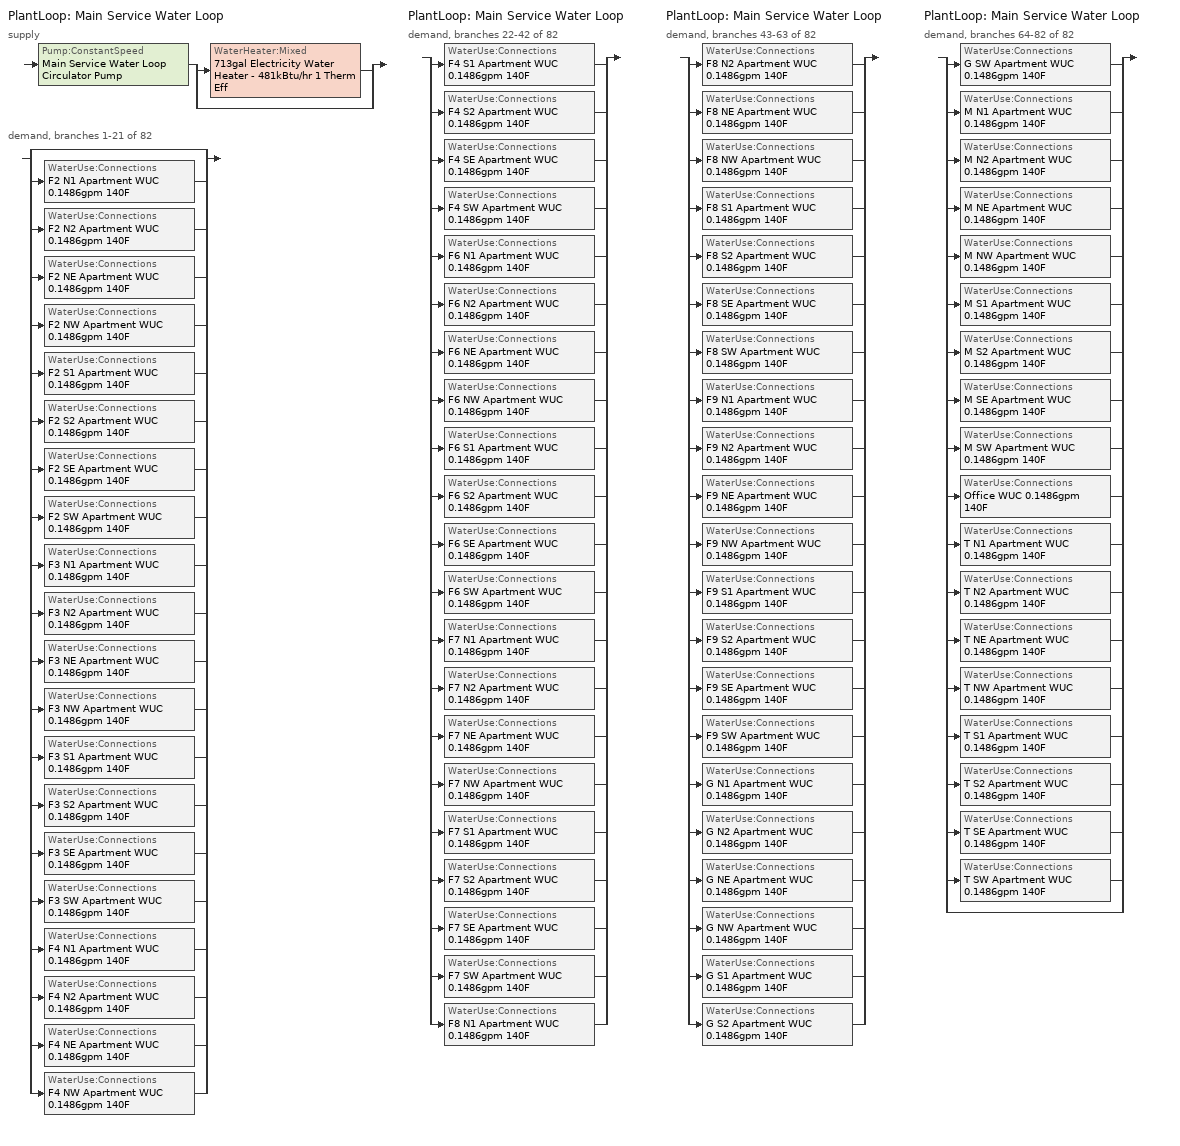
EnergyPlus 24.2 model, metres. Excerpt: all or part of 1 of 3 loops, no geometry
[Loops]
PlantLoop 'Main Service Water Loop'
 supply: Pump:ConstantSpeed 'Main Service Water Loop Circulator Pump' > split
  | WaterHeater:Mixed '713gal Electricity Water Heater - 481kBtu/hr 1 Therm Eff'
  | bypass
 demand, branches 1-21 of 82: split
  | bypass
  | WaterUse:Connections 'F2 N1 Apartment WUC 0.1486gpm 140F'
  | WaterUse:Connections 'F2 N2 Apartment WUC 0.1486gpm 140F'
  | WaterUse:Connections 'F2 NE Apartment WUC 0.1486gpm 140F'
  | WaterUse:Connections 'F2 NW Apartment WUC 0.1486gpm 140F'
  | WaterUse:Connections 'F2 S1 Apartment WUC 0.1486gpm 140F'
  | WaterUse:Connections 'F2 S2 Apartment WUC 0.1486gpm 140F'
  | WaterUse:Connections 'F2 SE Apartment WUC 0.1486gpm 140F'
  | WaterUse:Connections 'F2 SW Apartment WUC 0.1486gpm 140F'
  | WaterUse:Connections 'F3 N1 Apartment WUC 0.1486gpm 140F'
  | WaterUse:Connections 'F3 N2 Apartment WUC 0.1486gpm 140F'
  | WaterUse:Connections 'F3 NE Apartment WUC 0.1486gpm 140F'
  | WaterUse:Connections 'F3 NW Apartment WUC 0.1486gpm 140F'
  | WaterUse:Connections 'F3 S1 Apartment WUC 0.1486gpm 140F'
  | WaterUse:Connections 'F3 S2 Apartment WUC 0.1486gpm 140F'
  | WaterUse:Connections 'F3 SE Apartment WUC 0.1486gpm 140F'
  | WaterUse:Connections 'F3 SW Apartment WUC 0.1486gpm 140F'
  | WaterUse:Connections 'F4 N1 Apartment WUC 0.1486gpm 140F'
  | WaterUse:Connections 'F4 N2 Apartment WUC 0.1486gpm 140F'
  | WaterUse:Connections 'F4 NE Apartment WUC 0.1486gpm 140F'
  | WaterUse:Connections 'F4 NW Apartment WUC 0.1486gpm 140F'
PlantLoop 'Main Service Water Loop'
 demand, branches 22-42 of 82: split
  | WaterUse:Connections 'F4 S1 Apartment WUC 0.1486gpm 140F'
  | WaterUse:Connections 'F4 S2 Apartment WUC 0.1486gpm 140F'
  | WaterUse:Connections 'F4 SE Apartment WUC 0.1486gpm 140F'
  | WaterUse:Connections 'F4 SW Apartment WUC 0.1486gpm 140F'
  | WaterUse:Connections 'F6 N1 Apartment WUC 0.1486gpm 140F'
  | WaterUse:Connections 'F6 N2 Apartment WUC 0.1486gpm 140F'
  | WaterUse:Connections 'F6 NE Apartment WUC 0.1486gpm 140F'
  | WaterUse:Connections 'F6 NW Apartment WUC 0.1486gpm 140F'
  | WaterUse:Connections 'F6 S1 Apartment WUC 0.1486gpm 140F'
  | WaterUse:Connections 'F6 S2 Apartment WUC 0.1486gpm 140F'
  | WaterUse:Connections 'F6 SE Apartment WUC 0.1486gpm 140F'
  | WaterUse:Connections 'F6 SW Apartment WUC 0.1486gpm 140F'
  | WaterUse:Connections 'F7 N1 Apartment WUC 0.1486gpm 140F'
  | WaterUse:Connections 'F7 N2 Apartment WUC 0.1486gpm 140F'
  | WaterUse:Connections 'F7 NE Apartment WUC 0.1486gpm 140F'
  | WaterUse:Connections 'F7 NW Apartment WUC 0.1486gpm 140F'
  | WaterUse:Connections 'F7 S1 Apartment WUC 0.1486gpm 140F'
  | WaterUse:Connections 'F7 S2 Apartment WUC 0.1486gpm 140F'
  | WaterUse:Connections 'F7 SE Apartment WUC 0.1486gpm 140F'
  | WaterUse:Connections 'F7 SW Apartment WUC 0.1486gpm 140F'
  | WaterUse:Connections 'F8 N1 Apartment WUC 0.1486gpm 140F'
PlantLoop 'Main Service Water Loop'
 demand, branches 43-63 of 82: split
  | WaterUse:Connections 'F8 N2 Apartment WUC 0.1486gpm 140F'
  | WaterUse:Connections 'F8 NE Apartment WUC 0.1486gpm 140F'
  | WaterUse:Connections 'F8 NW Apartment WUC 0.1486gpm 140F'
  | WaterUse:Connections 'F8 S1 Apartment WUC 0.1486gpm 140F'
  | WaterUse:Connections 'F8 S2 Apartment WUC 0.1486gpm 140F'
  | WaterUse:Connections 'F8 SE Apartment WUC 0.1486gpm 140F'
  | WaterUse:Connections 'F8 SW Apartment WUC 0.1486gpm 140F'
  | WaterUse:Connections 'F9 N1 Apartment WUC 0.1486gpm 140F'
  | WaterUse:Connections 'F9 N2 Apartment WUC 0.1486gpm 140F'
  | WaterUse:Connections 'F9 NE Apartment WUC 0.1486gpm 140F'
  | WaterUse:Connections 'F9 NW Apartment WUC 0.1486gpm 140F'
  | WaterUse:Connections 'F9 S1 Apartment WUC 0.1486gpm 140F'
  | WaterUse:Connections 'F9 S2 Apartment WUC 0.1486gpm 140F'
  | WaterUse:Connections 'F9 SE Apartment WUC 0.1486gpm 140F'
  | WaterUse:Connections 'F9 SW Apartment WUC 0.1486gpm 140F'
  | WaterUse:Connections 'G N1 Apartment WUC 0.1486gpm 140F'
  | WaterUse:Connections 'G N2 Apartment WUC 0.1486gpm 140F'
  | WaterUse:Connections 'G NE Apartment WUC 0.1486gpm 140F'
  | WaterUse:Connections 'G NW Apartment WUC 0.1486gpm 140F'
  | WaterUse:Connections 'G S1 Apartment WUC 0.1486gpm 140F'
  | WaterUse:Connections 'G S2 Apartment WUC 0.1486gpm 140F'
PlantLoop 'Main Service Water Loop'
 demand, branches 64-82 of 82: split
  | WaterUse:Connections 'G SW Apartment WUC 0.1486gpm 140F'
  | WaterUse:Connections 'M N1 Apartment WUC 0.1486gpm 140F'
  | WaterUse:Connections 'M N2 Apartment WUC 0.1486gpm 140F'
  | WaterUse:Connections 'M NE Apartment WUC 0.1486gpm 140F'
  | WaterUse:Connections 'M NW Apartment WUC 0.1486gpm 140F'
  | WaterUse:Connections 'M S1 Apartment WUC 0.1486gpm 140F'
  | WaterUse:Connections 'M S2 Apartment WUC 0.1486gpm 140F'
  | WaterUse:Connections 'M SE Apartment WUC 0.1486gpm 140F'
  | WaterUse:Connections 'M SW Apartment WUC 0.1486gpm 140F'
  | WaterUse:Connections 'Office WUC 0.1486gpm 140F'
  | WaterUse:Connections 'T N1 Apartment WUC 0.1486gpm 140F'
  | WaterUse:Connections 'T N2 Apartment WUC 0.1486gpm 140F'
  | WaterUse:Connections 'T NE Apartment WUC 0.1486gpm 140F'
  | WaterUse:Connections 'T NW Apartment WUC 0.1486gpm 140F'
  | WaterUse:Connections 'T S1 Apartment WUC 0.1486gpm 140F'
  | WaterUse:Connections 'T S2 Apartment WUC 0.1486gpm 140F'
  | WaterUse:Connections 'T SE Apartment WUC 0.1486gpm 140F'
  | WaterUse:Connections 'T SW Apartment WUC 0.1486gpm 140F'
  | bypass
[SetpointManager:Scheduled]
Service hot water setpoint manager: Control Variable=Temperature; Schedule=Service Water Loop Temp - 140F; Setpoint Node or NodeList=Main Service Water Loop Supply Outlet Node
[PlantLoop]
Main Service Water Loop: Fluid Type=Water; Plant Equipment Operation Scheme=Main Service Water Loop Operation Schemes; Maximum Loop Temperature {C}=60; Minimum Loop Temperature {C}=51.6667; Maximum Loop Flow Rate {m3/s}=Autosize; Minimum Loop Flow Rate {m3/s}=0; Plant Loop Volume {m3}=Autocalculate; Load Distribution Scheme=Optimal; Plant Loop Demand Calculation Scheme=SingleSetpoint; Common Pipe Simulation=None
[Sizing:Plant]
Main Service Water Loop: Loop Type=Heating; Design Loop Exit Temperature {C}=60; Loop Design Temperature Difference {deltaC}=5; Sizing Option=NonCoincident; Zone Timesteps in Averaging Window=1; Coincident Sizing Factor Mode=None
[Pump:ConstantSpeed]
Main Service Water Loop Circulator Pump: Design Flow Rate {m3/s}=Autosize; Design Pump Head {Pa}=469825; Design Power Consumption {W}=Autosize; Motor Efficiency=0.855; Fraction of Motor Inefficiencies to Fluid Stream=0; Pump Control Type=Intermittent; Design Power Sizing Method=PowerPerFlowPerPressure; Design Electric Power per Unit Flow Rate {W/(m3/s)}=348701.1; Design Shaft Power per Unit Flow Rate per Unit Head {W-s/m3-Pa}=1.28205
[WaterHeater:Mixed]
713gal Electricity Water Heater - 481kBtu/hr 1 Therm Eff: Tank Volume {m3}=2.69977; Setpoint Temperature Schedule=Service Water Loop Temp - 140F; Deadband Temperature Difference {deltaC}=2; Maximum Temperature Limit {C}=60; Heater Control Type=Cycle; Heater Maximum Capacity {W}=141063; Heater Ignition Minimum Flow Rate {m3/s}=0; Heater Ignition Delay {s}=0; Heater Fuel Type=Electricity; Heater Thermal Efficiency=1; Off Cycle Parasitic Fuel Consumption Rate {W}=187.832; Off Cycle Parasitic Fuel Type=Electricity; Off Cycle Parasitic Heat Fraction to Tank=0.8; On Cycle Parasitic Fuel Consumption Rate {W}=187.832; On Cycle Parasitic Fuel Type=Electricity; On Cycle Parasitic Heat Fraction to Tank=0; Ambient Temperature Indicator=Schedule; Ambient Temperature Schedule=Water Heater Ambient Temp Schedule 71.6F; Off Cycle Loss Coefficient to Ambient Temperature {W/K}=0.0086877; Off Cycle Loss Fraction to Zone=1; On Cycle Loss Coefficient to Ambient Temperature {W/K}=0.0086877; On Cycle Loss Fraction to Zone=1; Use Side Effectiveness=1; Source Side Effectiveness=1; Use Side Design Flow Rate {m3/s}=Autosize; Source Side Design Flow Rate {m3/s}=Autosize; Indirect Water Heating Recovery Time {hr}=1.5; Source Side Flow Control Mode=IndirectHeatPrimarySetpoint
[WaterHeater:Sizing]
713gal Electricity Water Heater - 481kBtu/hr 1 Therm Eff: Design Mode=PeakDraw; Time Storage Can Meet Peak Draw {hr}=0.538503; Time for Tank Recovery {hr}=1; Nominal Tank Volume for Autosizing Plant Connections {m3}=1
[WaterUse:Connections] Drain Water Heat Exchanger Type=None; Drain Water Heat Exchanger Destination=Plant
Name | Water Use Equipment Name 1
F2 N1 Apartment WUC 0.1486gpm 140F | F2 N1 Apartment Service Water Use 0.1486gpm 140F
F2 N2 Apartment WUC 0.1486gpm 140F | F2 N2 Apartment Service Water Use 0.1486gpm 140F
F2 NE Apartment WUC 0.1486gpm 140F | F2 NE Apartment Service Water Use 0.1486gpm 140F
F2 NW Apartment WUC 0.1486gpm 140F | F2 NW Apartment Service Water Use 0.1486gpm 140F
F2 S1 Apartment WUC 0.1486gpm 140F | F2 S1 Apartment Service Water Use 0.1486gpm 140F
F2 S2 Apartment WUC 0.1486gpm 140F | F2 S2 Apartment Service Water Use 0.1486gpm 140F
F2 SE Apartment WUC 0.1486gpm 140F | F2 SE Apartment Service Water Use 0.1486gpm 140F
F2 SW Apartment WUC 0.1486gpm 140F | F2 SW Apartment Service Water Use 0.1486gpm 140F
F3 N1 Apartment WUC 0.1486gpm 140F | F3 N1 Apartment Service Water Use 0.1486gpm 140F
F3 N2 Apartment WUC 0.1486gpm 140F | F3 N2 Apartment Service Water Use 0.1486gpm 140F
F3 NE Apartment WUC 0.1486gpm 140F | F3 NE Apartment Service Water Use 0.1486gpm 140F
F3 NW Apartment WUC 0.1486gpm 140F | F3 NW Apartment Service Water Use 0.1486gpm 140F
F3 S1 Apartment WUC 0.1486gpm 140F | F3 S1 Apartment Service Water Use 0.1486gpm 140F
F3 S2 Apartment WUC 0.1486gpm 140F | F3 S2 Apartment Service Water Use 0.1486gpm 140F
F3 SE Apartment WUC 0.1486gpm 140F | F3 SE Apartment Service Water Use 0.1486gpm 140F
F3 SW Apartment WUC 0.1486gpm 140F | F3 SW Apartment Service Water Use 0.1486gpm 140F
F4 N1 Apartment WUC 0.1486gpm 140F | F4 N1 Apartment Service Water Use 0.1486gpm 140F
F4 N2 Apartment WUC 0.1486gpm 140F | F4 N2 Apartment Service Water Use 0.1486gpm 140F
F4 NE Apartment WUC 0.1486gpm 140F | F4 NE Apartment Service Water Use 0.1486gpm 140F
F4 NW Apartment WUC 0.1486gpm 140F | F4 NW Apartment Service Water Use 0.1486gpm 140F
F4 S1 Apartment WUC 0.1486gpm 140F | F4 S1 Apartment Service Water Use 0.1486gpm 140F
F4 S2 Apartment WUC 0.1486gpm 140F | F4 S2 Apartment Service Water Use 0.1486gpm 140F
F4 SE Apartment WUC 0.1486gpm 140F | F4 SE Apartment Service Water Use 0.1486gpm 140F
F4 SW Apartment WUC 0.1486gpm 140F | F4 SW Apartment Service Water Use 0.1486gpm 140F
F6 N1 Apartment WUC 0.1486gpm 140F | F6 N1 Apartment Service Water Use 0.1486gpm 140F
F6 N2 Apartment WUC 0.1486gpm 140F | F6 N2 Apartment Service Water Use 0.1486gpm 140F
F6 NE Apartment WUC 0.1486gpm 140F | F6 NE Apartment Service Water Use 0.1486gpm 140F
F6 NW Apartment WUC 0.1486gpm 140F | F6 NW Apartment Service Water Use 0.1486gpm 140F
F6 S1 Apartment WUC 0.1486gpm 140F | F6 S1 Apartment Service Water Use 0.1486gpm 140F
F6 S2 Apartment WUC 0.1486gpm 140F | F6 S2 Apartment Service Water Use 0.1486gpm 140F
F6 SE Apartment WUC 0.1486gpm 140F | F6 SE Apartment Service Water Use 0.1486gpm 140F
F6 SW Apartment WUC 0.1486gpm 140F | F6 SW Apartment Service Water Use 0.1486gpm 140F
F7 N1 Apartment WUC 0.1486gpm 140F | F7 N1 Apartment Service Water Use 0.1486gpm 140F
F7 N2 Apartment WUC 0.1486gpm 140F | F7 N2 Apartment Service Water Use 0.1486gpm 140F
F7 NE Apartment WUC 0.1486gpm 140F | F7 NE Apartment Service Water Use 0.1486gpm 140F
F7 NW Apartment WUC 0.1486gpm 140F | F7 NW Apartment Service Water Use 0.1486gpm 140F
F7 S1 Apartment WUC 0.1486gpm 140F | F7 S1 Apartment Service Water Use 0.1486gpm 140F
F7 S2 Apartment WUC 0.1486gpm 140F | F7 S2 Apartment Service Water Use 0.1486gpm 140F
F7 SE Apartment WUC 0.1486gpm 140F | F7 SE Apartment Service Water Use 0.1486gpm 140F
F7 SW Apartment WUC 0.1486gpm 140F | F7 SW Apartment Service Water Use 0.1486gpm 140F
F8 N1 Apartment WUC 0.1486gpm 140F | F8 N1 Apartment Service Water Use 0.1486gpm 140F
F8 N2 Apartment WUC 0.1486gpm 140F | F8 N2 Apartment Service Water Use 0.1486gpm 140F
F8 NE Apartment WUC 0.1486gpm 140F | F8 NE Apartment Service Water Use 0.1486gpm 140F
F8 NW Apartment WUC 0.1486gpm 140F | F8 NW Apartment Service Water Use 0.1486gpm 140F
F8 S1 Apartment WUC 0.1486gpm 140F | F8 S1 Apartment Service Water Use 0.1486gpm 140F
F8 S2 Apartment WUC 0.1486gpm 140F | F8 S2 Apartment Service Water Use 0.1486gpm 140F
F8 SE Apartment WUC 0.1486gpm 140F | F8 SE Apartment Service Water Use 0.1486gpm 140F
F8 SW Apartment WUC 0.1486gpm 140F | F8 SW Apartment Service Water Use 0.1486gpm 140F
F9 N1 Apartment WUC 0.1486gpm 140F | F9 N1 Apartment Service Water Use 0.1486gpm 140F
F9 N2 Apartment WUC 0.1486gpm 140F | F9 N2 Apartment Service Water Use 0.1486gpm 140F
F9 NE Apartment WUC 0.1486gpm 140F | F9 NE Apartment Service Water Use 0.1486gpm 140F
F9 NW Apartment WUC 0.1486gpm 140F | F9 NW Apartment Service Water Use 0.1486gpm 140F
F9 S1 Apartment WUC 0.1486gpm 140F | F9 S1 Apartment Service Water Use 0.1486gpm 140F
F9 S2 Apartment WUC 0.1486gpm 140F | F9 S2 Apartment Service Water Use 0.1486gpm 140F
F9 SE Apartment WUC 0.1486gpm 140F | F9 SE Apartment Service Water Use 0.1486gpm 140F
F9 SW Apartment WUC 0.1486gpm 140F | F9 SW Apartment Service Water Use 0.1486gpm 140F
G N1 Apartment WUC 0.1486gpm 140F | G N1 Apartment Service Water Use 0.1486gpm 140F
G N2 Apartment WUC 0.1486gpm 140F | G N2 Apartment Service Water Use 0.1486gpm 140F
G NE Apartment WUC 0.1486gpm 140F | G NE Apartment Service Water Use 0.1486gpm 140F
G NW Apartment WUC 0.1486gpm 140F | G NW Apartment Service Water Use 0.1486gpm 140F
G S1 Apartment WUC 0.1486gpm 140F | G S1 Apartment Service Water Use 0.1486gpm 140F
G S2 Apartment WUC 0.1486gpm 140F | G S2 Apartment Service Water Use 0.1486gpm 140F
G SW Apartment WUC 0.1486gpm 140F | G SW Apartment Service Water Use 0.1486gpm 140F
M N1 Apartment WUC 0.1486gpm 140F | M N1 Apartment Service Water Use 0.1486gpm 140F
M N2 Apartment WUC 0.1486gpm 140F | M N2 Apartment Service Water Use 0.1486gpm 140F
M NE Apartment WUC 0.1486gpm 140F | M NE Apartment Service Water Use 0.1486gpm 140F
M NW Apartment WUC 0.1486gpm 140F | M NW Apartment Service Water Use 0.1486gpm 140F
M S1 Apartment WUC 0.1486gpm 140F | M S1 Apartment Service Water Use 0.1486gpm 140F
M S2 Apartment WUC 0.1486gpm 140F | M S2 Apartment Service Water Use 0.1486gpm 140F
M SE Apartment WUC 0.1486gpm 140F | M SE Apartment Service Water Use 0.1486gpm 140F
M SW Apartment WUC 0.1486gpm 140F | M SW Apartment Service Water Use 0.1486gpm 140F
Office WUC 0.1486gpm 140F | Office Service Water Use 0.1486gpm 140F
T N1 Apartment WUC 0.1486gpm 140F | T N1 Apartment Service Water Use 0.1486gpm 140F
T N2 Apartment WUC 0.1486gpm 140F | T N2 Apartment Service Water Use 0.1486gpm 140F
T NE Apartment WUC 0.1486gpm 140F | T NE Apartment Service Water Use 0.1486gpm 140F
T NW Apartment WUC 0.1486gpm 140F | T NW Apartment Service Water Use 0.1486gpm 140F
T S1 Apartment WUC 0.1486gpm 140F | T S1 Apartment Service Water Use 0.1486gpm 140F
T S2 Apartment WUC 0.1486gpm 140F | T S2 Apartment Service Water Use 0.1486gpm 140F
T SE Apartment WUC 0.1486gpm 140F | T SE Apartment Service Water Use 0.1486gpm 140F
T SW Apartment WUC 0.1486gpm 140F | T SW Apartment Service Water Use 0.1486gpm 140F
[WaterUse:Equipment] Peak Flow Rate {m3/s}=9.37419e-06; Flow Rate Fraction Schedule=NECB-G-Service Water Heating; Target Temperature Schedule=Mixed Water At Faucet Temp - 140F; Sensible Fraction Schedule=Fraction Sensible - 0.2; Latent Fraction Schedule=Fraction Latent - 0.05
Name | Zone
F2 N1 Apartment Service Water Use 0.1486gpm 140F | DU_BT=Space Function_ST=Dwelling units general_FL=Building Story 2_SCHG 3
F2 N2 Apartment Service Water Use 0.1486gpm 140F | DU_BT=Space Function_ST=Dwelling units general_FL=Building Story 2_SCHG
F2 NE Apartment Service Water Use 0.1486gpm 140F | DU_BT=Space Function_ST=Dwelling units general_FL=Building Story 2_SCHG 2
F2 NW Apartment Service Water Use 0.1486gpm 140F | DU_BT=Space Function_ST=Dwelling units general_FL=Building Story 2_SCHG 4
F2 S1 Apartment Service Water Use 0.1486gpm 140F | DU_BT=Space Function_ST=Dwelling units general_FL=Building Story 2_SCHG 6
F2 S2 Apartment Service Water Use 0.1486gpm 140F | DU_BT=Space Function_ST=Dwelling units general_FL=Building Story 2_SCHG 7
F2 SE Apartment Service Water Use 0.1486gpm 140F | DU_BT=Space Function_ST=Dwelling units general_FL=Building Story 2_SCHG 1
F2 SW Apartment Service Water Use 0.1486gpm 140F | DU_BT=Space Function_ST=Dwelling units general_FL=Building Story 2_SCHG 5
F3 N1 Apartment Service Water Use 0.1486gpm 140F | DU_BT=Space Function_ST=Dwelling units general_FL=Building Story 3_SCHG 5
F3 N2 Apartment Service Water Use 0.1486gpm 140F | DU_BT=Space Function_ST=Dwelling units general_FL=Building Story 3_SCHG 6
F3 NE Apartment Service Water Use 0.1486gpm 140F | DU_BT=Space Function_ST=Dwelling units general_FL=Building Story 3_SCHG 2
F3 NW Apartment Service Water Use 0.1486gpm 140F | DU_BT=Space Function_ST=Dwelling units general_FL=Building Story 3_SCHG 3
F3 S1 Apartment Service Water Use 0.1486gpm 140F | DU_BT=Space Function_ST=Dwelling units general_FL=Building Story 3_SCHG 7
F3 S2 Apartment Service Water Use 0.1486gpm 140F | DU_BT=Space Function_ST=Dwelling units general_FL=Building Story 3_SCHG 1
F3 SE Apartment Service Water Use 0.1486gpm 140F | DU_BT=Space Function_ST=Dwelling units general_FL=Building Story 3_SCHG 4
F3 SW Apartment Service Water Use 0.1486gpm 140F | DU_BT=Space Function_ST=Dwelling units general_FL=Building Story 3_SCHG
F4 N1 Apartment Service Water Use 0.1486gpm 140F | DU_BT=Space Function_ST=Dwelling units general_FL=Building Story 4_SCHG 1
F4 N2 Apartment Service Water Use 0.1486gpm 140F | DU_BT=Space Function_ST=Dwelling units general_FL=Building Story 4_SCHG 6
F4 NE Apartment Service Water Use 0.1486gpm 140F | DU_BT=Space Function_ST=Dwelling units general_FL=Building Story 4_SCHG
F4 NW Apartment Service Water Use 0.1486gpm 140F | DU_BT=Space Function_ST=Dwelling units general_FL=Building Story 4_SCHG 7
F4 S1 Apartment Service Water Use 0.1486gpm 140F | DU_BT=Space Function_ST=Dwelling units general_FL=Building Story 4_SCHG 4
F4 S2 Apartment Service Water Use 0.1486gpm 140F | DU_BT=Space Function_ST=Dwelling units general_FL=Building Story 4_SCHG 2
F4 SE Apartment Service Water Use 0.1486gpm 140F | DU_BT=Space Function_ST=Dwelling units general_FL=Building Story 4_SCHG 3
F4 SW Apartment Service Water Use 0.1486gpm 140F | DU_BT=Space Function_ST=Dwelling units general_FL=Building Story 4_SCHG 5
F6 N1 Apartment Service Water Use 0.1486gpm 140F | DU_BT=Space Function_ST=Dwelling units general_FL=Building Story 6_SCHG 3
F6 N2 Apartment Service Water Use 0.1486gpm 140F | DU_BT=Space Function_ST=Dwelling units general_FL=Building Story 6_SCHG 1
F6 NE Apartment Service Water Use 0.1486gpm 140F | DU_BT=Space Function_ST=Dwelling units general_FL=Building Story 6_SCHG 5
F6 NW Apartment Service Water Use 0.1486gpm 140F | DU_BT=Space Function_ST=Dwelling units general_FL=Building Story 6_SCHG
F6 S1 Apartment Service Water Use 0.1486gpm 140F | DU_BT=Space Function_ST=Dwelling units general_FL=Building Story 6_SCHG 6
F6 S2 Apartment Service Water Use 0.1486gpm 140F | DU_BT=Space Function_ST=Dwelling units general_FL=Building Story 6_SCHG 7
F6 SE Apartment Service Water Use 0.1486gpm 140F | DU_BT=Space Function_ST=Dwelling units general_FL=Building Story 6_SCHG 4
F6 SW Apartment Service Water Use 0.1486gpm 140F | DU_BT=Space Function_ST=Dwelling units general_FL=Building Story 6_SCHG 2
F7 N1 Apartment Service Water Use 0.1486gpm 140F | DU_BT=Space Function_ST=Dwelling units general_FL=Building Story 7_SCHG 3
F7 N2 Apartment Service Water Use 0.1486gpm 140F | DU_BT=Space Function_ST=Dwelling units general_FL=Building Story 7_SCHG 7
F7 NE Apartment Service Water Use 0.1486gpm 140F | DU_BT=Space Function_ST=Dwelling units general_FL=Building Story 7_SCHG
F7 NW Apartment Service Water Use 0.1486gpm 140F | DU_BT=Space Function_ST=Dwelling units general_FL=Building Story 7_SCHG 4
F7 S1 Apartment Service Water Use 0.1486gpm 140F | DU_BT=Space Function_ST=Dwelling units general_FL=Building Story 7_SCHG 5
F7 S2 Apartment Service Water Use 0.1486gpm 140F | DU_BT=Space Function_ST=Dwelling units general_FL=Building Story 7_SCHG 6
F7 SE Apartment Service Water Use 0.1486gpm 140F | DU_BT=Space Function_ST=Dwelling units general_FL=Building Story 7_SCHG 2
F7 SW Apartment Service Water Use 0.1486gpm 140F | DU_BT=Space Function_ST=Dwelling units general_FL=Building Story 7_SCHG 1
F8 N1 Apartment Service Water Use 0.1486gpm 140F | DU_BT=Space Function_ST=Dwelling units general_FL=Building Story 8_SCHG 7
F8 N2 Apartment Service Water Use 0.1486gpm 140F | DU_BT=Space Function_ST=Dwelling units general_FL=Building Story 8_SCHG 4
F8 NE Apartment Service Water Use 0.1486gpm 140F | DU_BT=Space Function_ST=Dwelling units general_FL=Building Story 8_SCHG 6
F8 NW Apartment Service Water Use 0.1486gpm 140F | DU_BT=Space Function_ST=Dwelling units general_FL=Building Story 8_SCHG 1
F8 S1 Apartment Service Water Use 0.1486gpm 140F | DU_BT=Space Function_ST=Dwelling units general_FL=Building Story 8_SCHG 2
F8 S2 Apartment Service Water Use 0.1486gpm 140F | DU_BT=Space Function_ST=Dwelling units general_FL=Building Story 8_SCHG
F8 SE Apartment Service Water Use 0.1486gpm 140F | DU_BT=Space Function_ST=Dwelling units general_FL=Building Story 8_SCHG 5
F8 SW Apartment Service Water Use 0.1486gpm 140F | DU_BT=Space Function_ST=Dwelling units general_FL=Building Story 8_SCHG 3
F9 N1 Apartment Service Water Use 0.1486gpm 140F | DU_BT=Space Function_ST=Dwelling units general_FL=Building Story 9_SCHG
F9 N2 Apartment Service Water Use 0.1486gpm 140F | DU_BT=Space Function_ST=Dwelling units general_FL=Building Story 9_SCHG 2
F9 NE Apartment Service Water Use 0.1486gpm 140F | DU_BT=Space Function_ST=Dwelling units general_FL=Building Story 9_SCHG 4
F9 NW Apartment Service Water Use 0.1486gpm 140F | DU_BT=Space Function_ST=Dwelling units general_FL=Building Story 9_SCHG 6
F9 S1 Apartment Service Water Use 0.1486gpm 140F | DU_BT=Space Function_ST=Dwelling units general_FL=Building Story 9_SCHG 3
F9 S2 Apartment Service Water Use 0.1486gpm 140F | DU_BT=Space Function_ST=Dwelling units general_FL=Building Story 9_SCHG 1
F9 SE Apartment Service Water Use 0.1486gpm 140F | DU_BT=Space Function_ST=Dwelling units general_FL=Building Story 9_SCHG 5
F9 SW Apartment Service Water Use 0.1486gpm 140F | DU_BT=Space Function_ST=Dwelling units general_FL=Building Story 9_SCHG 7
G N1 Apartment Service Water Use 0.1486gpm 140F | DU_BT=Space Function_ST=Dwelling units general_FL=Building Story 1_SCHG 3
G N2 Apartment Service Water Use 0.1486gpm 140F | DU_BT=Space Function_ST=Dwelling units general_FL=Building Story 1_SCHG 5
G NE Apartment Service Water Use 0.1486gpm 140F | DU_BT=Space Function_ST=Dwelling units general_FL=Building Story 1_SCHG
G NW Apartment Service Water Use 0.1486gpm 140F | DU_BT=Space Function_ST=Dwelling units general_FL=Building Story 1_SCHG 7
G S1 Apartment Service Water Use 0.1486gpm 140F | DU_BT=Space Function_ST=Dwelling units general_FL=Building Story 1_SCHG 2
G S2 Apartment Service Water Use 0.1486gpm 140F | DU_BT=Space Function_ST=Dwelling units general_FL=Building Story 1_SCHG 6
G SW Apartment Service Water Use 0.1486gpm 140F | DU_BT=Space Function_ST=Dwelling units general_FL=Building Story 1_SCHG 1
M N1 Apartment Service Water Use 0.1486gpm 140F | DU_BT=Space Function_ST=Dwelling units general_FL=Building Story 5_SCHG 4
M N2 Apartment Service Water Use 0.1486gpm 140F | DU_BT=Space Function_ST=Dwelling units general_FL=Building Story 5_SCHG 7
M NE Apartment Service Water Use 0.1486gpm 140F | DU_BT=Space Function_ST=Dwelling units general_FL=Building Story 5_SCHG 5
M NW Apartment Service Water Use 0.1486gpm 140F | DU_BT=Space Function_ST=Dwelling units general_FL=Building Story 5_SCHG 3
M S1 Apartment Service Water Use 0.1486gpm 140F | DU_BT=Space Function_ST=Dwelling units general_FL=Building Story 5_SCHG 2
M S2 Apartment Service Water Use 0.1486gpm 140F | DU_BT=Space Function_ST=Dwelling units general_FL=Building Story 5_SCHG
M SE Apartment Service Water Use 0.1486gpm 140F | DU_BT=Space Function_ST=Dwelling units general_FL=Building Story 5_SCHG 1
M SW Apartment Service Water Use 0.1486gpm 140F | DU_BT=Space Function_ST=Dwelling units general_FL=Building Story 5_SCHG 6
Office Service Water Use 0.1486gpm 140F | DU_BT=Space Function_ST=Dwelling units general_FL=Building Story 1_SCHG 4
T N1 Apartment Service Water Use 0.1486gpm 140F | DU_BT=Space Function_ST=Dwelling units general_FL=Building Story 10_SCHG 6
T N2 Apartment Service Water Use 0.1486gpm 140F | DU_BT=Space Function_ST=Dwelling units general_FL=Building Story 10_SCHG 7
T NE Apartment Service Water Use 0.1486gpm 140F | DU_BT=Space Function_ST=Dwelling units general_FL=Building Story 10_SCHG 1
T NW Apartment Service Water Use 0.1486gpm 140F | DU_BT=Space Function_ST=Dwelling units general_FL=Building Story 10_SCHG 4
T S1 Apartment Service Water Use 0.1486gpm 140F | DU_BT=Space Function_ST=Dwelling units general_FL=Building Story 10_SCHG 2
T S2 Apartment Service Water Use 0.1486gpm 140F | DU_BT=Space Function_ST=Dwelling units general_FL=Building Story 10_SCHG 3
T SE Apartment Service Water Use 0.1486gpm 140F | DU_BT=Space Function_ST=Dwelling units general_FL=Building Story 10_SCHG
T SW Apartment Service Water Use 0.1486gpm 140F | DU_BT=Space Function_ST=Dwelling units general_FL=Building Story 10_SCHG 5
[PlantEquipmentOperationSchemes]
Main Service Water Loop Operation Schemes: Control Scheme Object Type 1=PlantEquipmentOperation:HeatingLoad; Control Scheme Name 1=Main Service Water Loop Heating Operation Scheme; Control Scheme Schedule Name 1=Always On Discrete
[PlantEquipmentOperation:HeatingLoad]
Main Service Water Loop Heating Operation Scheme: Load Range Lower Limit 1 {W}=0; Load Range Upper Limit 1 {W}=1000000000; Range Equipment List Name 1=Main Service Water Loop Heating Equipment List
[PlantEquipmentList]
Main Service Water Loop Heating Equipment List: WaterHeater:Mixed, 713gal Electricity Water Heater - 481kBtu/hr 1 Therm Eff
[Schedule:Day:Interval]
Fraction Latent - 0.05 Default: No, 24:00, 0.05
Fraction Sensible - 0.2 Default: No, 24:00, 0.2
Mixed Water At Faucet Temp - 140F Default; Service Water Loop Temp - 140F Default: No, 24:00, 60
NECB-G-Service Water Heating Default; NECB-G-Service Water Heating Default|Wkdy Day: No, 01:00, 0.1, 06:00, 0.05, 07:00, 0.2, 08:00, 0.8, 09:00, 0.7, 10:00, 0.5, 11:00, 0.4, 14:00, 0.2, 15:00, 0.3, 17:00, 0.5, 19:00, 0.7, 21:00, 0.4, 23:00, 0.2, 24:00, 0.1
NECB-G-Service Water Heating Sat Day: No, 01:00, 0.1, 07:00, 0.05, 08:00, 0.2, 11:00, 0.5, 15:00, 0.3, 16:00, 0.7, 17:00, 0.9, 19:00, 0.7, 20:00, 0.6, 21:00, 0.5, 22:00, 0.4, 23:00, 0.3, 24:00, 0.2
NECB-G-Service Water Heating Sun|Hol Day: No, 01:00, 0.1, 08:00, 0.05, 09:00, 0.2, 11:00, 0.3, 13:00, 0.2, 14:00, 0.3, 15:00, 0.4, 16:00, 0.5, 17:00, 0.6, 18:00, 0.7, 19:00, 0.4, 20:00, 0.3, 24:00, 0.2
Water Heater Ambient Temp Schedule 71.6F Default: No, 24:00, 22
[Schedule:Week:Daily]
Fraction Latent - 0.05 Week Rule - Jan1-Dec31: Fraction Latent - 0.05 Default, Fraction Latent - 0.05 Default, Fraction Latent - 0.05 Default, Fraction Latent - 0.05 Default, Fraction Latent - 0.05 Default, Fraction Latent - 0.05 Default, Fraction Latent - 0.05 Default, Fraction Latent - 0.05 Default, Fraction Latent - 0.05 Default, Fraction Latent - 0.05 Default, Fraction Latent - 0.05 Default, Fraction Latent - 0.05 Default
Fraction Sensible - 0.2 Week Rule - Jan1-Dec31: Fraction Sensible - 0.2 Default, Fraction Sensible - 0.2 Default, Fraction Sensible - 0.2 Default, Fraction Sensible - 0.2 Default, Fraction Sensible - 0.2 Default, Fraction Sensible - 0.2 Default, Fraction Sensible - 0.2 Default, Fraction Sensible - 0.2 Default, Fraction Sensible - 0.2 Default, Fraction Sensible - 0.2 Default, Fraction Sensible - 0.2 Default, Fraction Sensible - 0.2 Default
Mixed Water At Faucet Temp - 140F Week Rule - Jan1-Dec31: Mixed Water At Faucet Temp - 140F Default, Mixed Water At Faucet Temp - 140F Default, Mixed Water At Faucet Temp - 140F Default, Mixed Water At Faucet Temp - 140F Default, Mixed Water At Faucet Temp - 140F Default, Mixed Water At Faucet Temp - 140F Default, Mixed Water At Faucet Temp - 140F Default, Mixed Water At Faucet Temp - 140F Default, Mixed Water At Faucet Temp - 140F Default, Mixed Water At Faucet Temp - 140F Default, Mixed Water At Faucet Temp - 140F Default, Mixed Water At Faucet Temp - 140F Default
NECB-G-Service Water Heating Week Rule - Jan1-Dec31: NECB-G-Service Water Heating Sun|Hol Day, NECB-G-Service Water Heating Default|Wkdy Day, NECB-G-Service Water Heating Default|Wkdy Day, NECB-G-Service Water Heating Default|Wkdy Day, NECB-G-Service Water Heating Default|Wkdy Day, NECB-G-Service Water Heating Default|Wkdy Day, NECB-G-Service Water Heating Sat Day, NECB-G-Service Water Heating Default, NECB-G-Service Water Heating Default, NECB-G-Service Water Heating Default, NECB-G-Service Water Heating Default, NECB-G-Service Water Heating Default
Service Water Loop Temp - 140F Week Rule - Jan1-Dec31: Service Water Loop Temp - 140F Default, Service Water Loop Temp - 140F Default, Service Water Loop Temp - 140F Default, Service Water Loop Temp - 140F Default, Service Water Loop Temp - 140F Default, Service Water Loop Temp - 140F Default, Service Water Loop Temp - 140F Default, Service Water Loop Temp - 140F Default, Service Water Loop Temp - 140F Default, Service Water Loop Temp - 140F Default, Service Water Loop Temp - 140F Default, Service Water Loop Temp - 140F Default
Water Heater Ambient Temp Schedule 71.6F Week Rule - Jan1-Dec31: Water Heater Ambient Temp Schedule 71.6F Default, Water Heater Ambient Temp Schedule 71.6F Default, Water Heater Ambient Temp Schedule 71.6F Default, Water Heater Ambient Temp Schedule 71.6F Default, Water Heater Ambient Temp Schedule 71.6F Default, Water Heater Ambient Temp Schedule 71.6F Default, Water Heater Ambient Temp Schedule 71.6F Default, Water Heater Ambient Temp Schedule 71.6F Default, Water Heater Ambient Temp Schedule 71.6F Default, Water Heater Ambient Temp Schedule 71.6F Default, Water Heater Ambient Temp Schedule 71.6F Default, Water Heater Ambient Temp Schedule 71.6F Default
[Schedule:Year]
Fraction Latent - 0.05: Fraction Latent - 0.05 Week Rule - Jan1-Dec31, 1, 1, 12, 31
Fraction Sensible - 0.2: Fraction Sensible - 0.2 Week Rule - Jan1-Dec31, 1, 1, 12, 31
Mixed Water At Faucet Temp - 140F: Mixed Water At Faucet Temp - 140F Week Rule - Jan1-Dec31, 1, 1, 12, 31
NECB-G-Service Water Heating: NECB-G-Service Water Heating Week Rule - Jan1-Dec31, 1, 1, 12, 31
Service Water Loop Temp - 140F: Service Water Loop Temp - 140F Week Rule - Jan1-Dec31, 1, 1, 12, 31
Water Heater Ambient Temp Schedule 71.6F: Water Heater Ambient Temp Schedule 71.6F Week Rule - Jan1-Dec31, 1, 1, 12, 31
[Schedule:Constant]
Always On Discrete: Hourly Value=1
